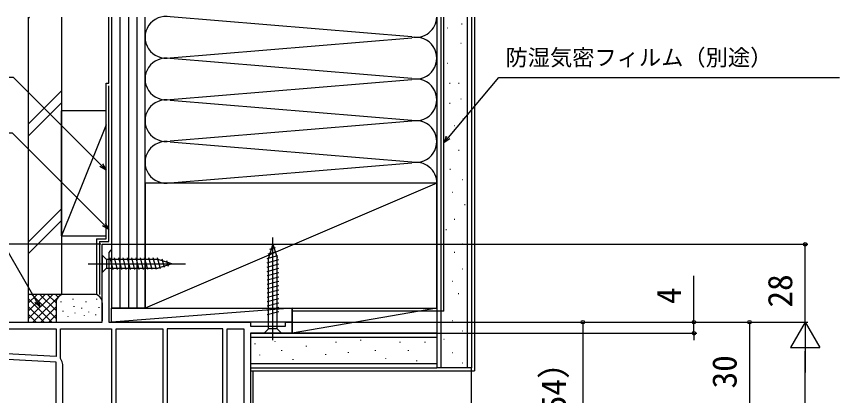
# Model space of a CAD drawing. Units: millimetres, scale not verified. Extents: x -525 to 525, y -783 to 778.
# Drawn here: x -344.3 to -48.1, y 428.9 to 565.3 of the extents above; entities that cross this region are included whole.
import ezdxf
from ezdxf.enums import TextEntityAlignment as Align

# ---------------------------------------------------------------- set-up
doc = ezdxf.new("R2010")
doc.units = ezdxf.units.MM
doc.header["$LTSCALE"] = 4
for name, color, linetype in [('0-2_YKK_11', 7, 'Continuous'), ('0-4_YKK_12', 2, 'Continuous'), ('0-5_YKK_13', 4, 'Continuous'), ('0-7_YKK_D', 6, 'Continuous'), ('0-9_YSS_K', 3, 'Continuous'), ('0-A_YSS_KE', 3, 'Continuous')]:
    doc.layers.add(name, color=color, linetype=linetype)
doc.styles.add('ＭＳ ゴシック', font='')
doc.styles.get('ＭＳ ゴシック').set_extended_font_data('MS Gothic')

msp = doc.modelspace()

# ---------------------------------------------------------------- linework, layer by layer
at = {"layer": '0-2_YKK_11'}
for points in [[(-374, 455.3), (-313.4, 455.3), (-313.4, 483.3), (-310, 483.3), (-310, 481.4), (-310.5, 480.9), (-311, 480.4), (-311, 455.3), (-260, 455.3), (-260, 453.8), (-247.5, 453.8), (-247.5, 455.3), (-245, 455.3), (-245, 451.3), (-260, 451.3)], [(-328.282, 441.935), (-328.4, 442.258), (-328.4, 452.9), (-310, 452.9)], [(-310, 452.9), (-310, 415.7), (-313.1, 415.7), (-313.1, 419.6)], [(-270, 419.9), (-270, 452.9), (-290, 452.9), (-290, 419.9), (-288.6, 419.9)], [(-260, 451.3), (-260, 387.3), (-261.8, 387.3), (-261.8, 389.3), (-270, 389.3), (-270, 392.6)], [(-323.784, 414.474), (-322.792, 420.1), (-327.6, 420.1), (-327.6, 414.744), (-327.057, 413.876), (-327.377, 413.3), (-330, 413.3), (-330, 440.942), (-374.052, 443.25)], [(-316, 422.5), (-327.6, 422.5), (-327.6, 440.067)]]:
    msp.add_lwpolyline(points, dxfattribs=at)
for points in [[(-330, 442.944), (-372.6, 445.177), (-372.6, 452.9), (-330, 452.9)], [(-291.6, 452.9), (-291.6, 415.7), (-308.4, 415.7), (-308.4, 452.9)], [(-268.4, 414.9), (-268.4, 452.9), (-262.4, 452.9), (-262.4, 414.9)]]:
    msp.add_lwpolyline(points, close=True, dxfattribs=at)
msp.add_arc((-330.5, 440.067), 2.9, 359.99999, 40.11919, dxfattribs=at)
at = {"layer": '0-4_YKK_12'}
msp.add_line((-259.099, 265.82), (-259.1, 437.8), dxfattribs=at)
at = {"layer": '0-5_YKK_13'}
for p, q in [((-252, 448.8), (-252, 485.8)), ((-252, 483.3), (-253.55, 478.384)), ((-252, 483.3), (-250.45, 478.384)), ((-252, 483.3), (-250.45, 478.384)), ((-253.646, 479.908), (-250.61, 480.721)), ((-253.112, 481.604), (-251.062, 482.153)), ((-313.4, 479.394), (-313.4, 473.194)), ((-313.4, 479.394), (-311.85, 477.844)), ((-293.316, 477.844), (-311.85, 477.844)), ((-311.85, 477.844), (-311.85, 474.744)), ((-309.423, 474.194), (-310.549, 478.394)), ((-307.87, 474.194), (-308.996, 478.394)), ((-306.317, 474.194), (-307.443, 478.394)), ((-304.764, 474.194), (-305.89, 478.394)), ((-303.211, 474.194), (-304.337, 478.394)), ((-301.659, 474.194), (-302.784, 478.394)), ((-300.106, 474.194), (-301.231, 478.394)), ((-298.553, 474.194), (-299.678, 478.394)), ((-297, 474.194), (-298.125, 478.394)), ((-295.447, 474.194), (-296.572, 478.394)), ((-293.894, 474.194), (-295.019, 478.394)), ((-292.41, 474.452), (-293.466, 478.394)), ((-288.4, 476.294), (-293.316, 477.844)), ((-290.978, 474.904), (-291.792, 477.94)), ((-289.547, 475.355), (-290.096, 477.405)), ((-254.1, 478.233), (-250.159, 479.289)), ((-254.1, 476.68), (-249.9, 477.806)), ((-253.55, 452.85), (-253.55, 478.384)), ((-250.45, 452.85), (-250.45, 478.384)), ((-318.4, 476.294), (-283.4, 476.294)), ((-313.4, 473.194), (-311.85, 474.744)), ((-311.85, 474.744), (-293.316, 474.744)), ((-288.4, 476.294), (-293.316, 474.744)), ((-254.1, 475.127), (-249.9, 476.253)), ((-254.1, 473.574), (-249.9, 474.7)), ((-254.1, 472.021), (-249.9, 473.147)), ((-254.1, 470.468), (-249.9, 471.594)), ((-254.1, 468.916), (-249.9, 470.041)), ((-254.1, 467.363), (-249.9, 468.488)), ((-254.1, 465.81), (-249.9, 466.935)), ((-254.1, 464.257), (-249.9, 465.382)), ((-254.1, 462.704), (-249.9, 463.829)), ((-254.1, 461.151), (-249.9, 462.276)), ((-254.1, 459.598), (-249.9, 460.724)), ((-254.1, 458.045), (-249.9, 459.171)), ((-255.1, 451.3), (-253.55, 452.85))]:
    msp.add_line(p, q, dxfattribs=at)
msp.add_lwpolyline([(-255.1, 451.3), (-248.9, 451.3), (-250.45, 452.85), (-253.55, 452.85)], dxfattribs=at)
at = {"layer": '0-7_YKK_D'}
for p, q in [((-313.9, 483.3), (-456, 483.3)), ((-310.7, 483.3), (-59.5, 483.3)), ((-60.5, 455.3), (-60.5, 483.3)), ((-100.5, 455.3), (-100.5, 471.968)), ((-245.25, 455.3), (-59.5, 455.3)), ((-245.25, 455.3), (-59.5, 455.3)), ((-245.25, 455.3), (-139.5, 455.3)), ((-244, 455.3), (-79.5, 455.3)), ((-243, 455.3), (-99.5, 455.3)), ((-140.5, 455.3), (-140.5, 401.304)), ((-100.5, 451.3), (-100.5, 455.3)), ((-80.5, 455.3), (-80.5, 425.3)), ((-60.5, 455.3), (-65.75, 446.207)), ((-60.5, 455.3), (-55.25, 446.207)), ((-60.5, 455.3), (-60.5, 437.113)), ((-244.5, 451.3), (-99.5, 451.3)), ((-100.5, 451.3), (-100.5, 448.75)), ((-65.75, 446.207), (-55.25, 446.207)), ((-60.5, 50.8), (-60.5, 444.8))]:
    msp.add_line(p, q, dxfattribs=at)
for points in [[(-312, 510.018), (-313.803, 511.821), (-345.282, 543.3), (-456.092, 543.3)], [(-190.5, 519.772), (-188.86, 521.725), (-170.757, 543.3), (-48.122, 543.3)], [(-311, 488.625), (-312.803, 490.428), (-345.674, 523.3), (-437.041, 523.3)], [(-188.337, 521.286), (-190.5, 519.772), (-189.384, 522.165)], [(-313.32, 512.304), (-312, 510.018), (-314.286, 511.338)], [(-335.769, 460.673), (-337.044, 462.881), (-360.38, 503.3), (-445.743, 503.3)], [(-312.319, 490.911), (-311, 488.625), (-313.286, 489.945)], [(-336.452, 463.223), (-335.769, 460.673), (-337.636, 462.54)]]:
    msp.add_lwpolyline(points, dxfattribs=at)
for centre in [(-60.5, 483.3), (-140.5, 455.3), (-100.5, 455.3), (-80.5, 455.3), (-100.5, 451.3)]:
    msp.add_circle(centre, 0.637, dxfattribs=at)
at = {"layer": '0-9_YSS_K'}
for p, q in [((-340, 564.695), (-339.609, 565.086)), ((-310, 565.086), (-310, 460.3)), ((-307, 565.086), (-307, 460.3)), ((-304, 565.086), (-304, 460.3)), ((-301, 565.086), (-301, 460.3)), ((-298, 505.3), (-298, 565.086)), ((-298, 460.3), (-298, 565.086)), ((-202.031, 557.958), (-288.968, 565.142)), ((-193, 565.086), (-193, 505.3)), ((-191.5, 438.8), (-191.5, 565.086)), ((-184.083, 562.673), (-183.883, 562.673)), ((-182, 438.8), (-182, 565.086)), ((-179.5, 565.086), (-179.5, 437.8)), ((-189.218, 561.249), (-189.018, 561.249)), ((-288.968, 550.458), (-202.031, 557.642)), ((-184.416, 555.647), (-184.216, 555.647)), ((-202.031, 542.958), (-288.968, 550.142)), ((-189.218, 548.444), (-189.018, 548.444)), ((-288.968, 535.458), (-202.031, 542.642)), ((-188.418, 541.241), (-188.218, 541.241)), ((-185.217, 541.241), (-185.017, 541.241)), ((-340, 526.511), (-328, 538.511)), ((-340, 522.269), (-328, 534.269)), ((-288.968, 535.142), (-202.031, 527.958)), ((-188.418, 534.039), (-188.218, 534.039)), ((-184.416, 535.639), (-184.216, 535.639)), ((-312, 531.3), (-328, 531.3)), ((-328, 486.3), (-328, 531.3)), ((-310, 531.3), (-310, 486.3)), ((-202.031, 527.642), (-288.968, 520.458)), ((-183.616, 528.436), (-183.416, 528.436)), ((-312, 526.3), (-328, 486.3)), ((-186.817, 526.035), (-186.617, 526.035)), ((-190.018, 522.034), (-189.818, 522.034)), ((-288.968, 520.142), (-202.031, 512.958)), ((-185.217, 517.232), (-185.017, 517.232)), ((-288.968, 505.458), (-202.031, 512.642)), ((-188.276, 510.301), (-188.076, 510.301)), ((-183.8, 506.571), (-183.6, 506.571)), ((-193, 505.3), (-298, 460.3)), ((-187.53, 502.095), (-187.33, 502.095)), ((-183.054, 497.619), (-182.854, 497.619)), ((-328, 496.085), (-340, 484.085)), ((-340, 479.842), (-328, 491.842)), ((-186.784, 492.397), (-186.584, 492.397)), ((-189.768, 488.668), (-189.568, 488.668)), ((-328, 486.3), (-312, 486.3)), ((-183.8, 483.446), (-183.6, 483.446)), ((-186.784, 480.462), (-186.584, 480.462)), ((-190.514, 477.478), (-190.314, 477.478)), ((-183.8, 474.494), (-183.6, 474.494)), ((-187.53, 470.018), (-187.33, 470.018)), ((-340, 465.3), (-340, 455.3)), ((-327, 465.3), (-340, 465.3)), ((-340, 456.442), (-331.142, 465.3)), ((-340, 459.271), (-333.97, 465.3)), ((-340, 462.099), (-336.799, 465.3)), ((-340, 464.927), (-339.627, 465.3)), ((-338.686, 465.3), (-330, 456.614)), ((-338.313, 455.3), (-328.313, 465.3)), ((-335.857, 465.3), (-330, 459.442)), ((-333.029, 465.3), (-330, 462.271)), ((-330.201, 465.3), (-329.219, 464.318)), ((-327.372, 465.3), (-327.351, 465.279)), ((-316.4, 465.3), (-327, 465.3)), ((-185.292, 465.542), (-185.092, 465.542)), ((-340, 463.785), (-331.514, 455.3)), ((-330, 462.3), (-330, 455.3)), ((-328.172, 462.495), (-328.172, 462.695)), ((-323.832, 463.496), (-323.832, 463.696)), ((-319.159, 462.495), (-319.159, 462.695)), ((-315.317, 463.496), (-315.317, 463.696)), ((-313.4, 462.3), (-313.4, 455.8)), ((-340, 460.957), (-334.343, 455.3)), ((-335.485, 455.3), (-330, 460.785)), ((-327.504, 459.157), (-327.504, 459.357)), ((-323.498, 460.826), (-323.498, 461.026)), ((-320.705, 460.223), (-320.705, 460.423)), ((-318.158, 458.823), (-318.158, 459.023)), ((-314.486, 460.492), (-314.486, 460.692)), ((-245, 460.3), (-310, 455.3)), ((-298, 460.3), (-310, 460.3)), ((-193, 460.3), (-245, 451.3)), ((-190.514, 461.066), (-190.314, 461.066)), ((-340, 458.128), (-337.171, 455.3)), ((-332.656, 455.3), (-329.982, 457.975)), ((-325.673, 457.301), (-325.673, 457.501)), ((-323.165, 458.489), (-323.165, 458.689)), ((-319.744, 457.516), (-319.744, 457.716)), ((-315.651, 457.82), (-315.651, 458.02)), ((-187.53, 455.844), (-187.33, 455.844)), ((-183.8, 452.114), (-183.6, 452.114)), ((-193, 449.8), (-260, 449.8)), ((-258.339, 447.383), (-258.339, 447.583)), ((-251.136, 448.184), (-251.136, 448.384)), ((-229.271, 447.999), (-229.271, 448.199)), ((-220.319, 448.745), (-220.319, 448.945)), ((-206.145, 447.999), (-206.145, 448.199)), ((-197.193, 447.999), (-197.193, 448.199)), ((-190.514, 449.13), (-190.314, 449.13)), ((-248.735, 444.982), (-248.735, 445.182)), ((-239.932, 446.583), (-239.932, 446.783)), ((-224.795, 444.269), (-224.795, 444.469)), ((-215.097, 445.015), (-215.097, 445.215)), ((-203.161, 445.015), (-203.161, 445.215)), ((-187.53, 444.409), (-187.33, 444.409)), ((-256.738, 443.382), (-256.738, 443.582)), ((-244.733, 441.781), (-244.733, 441.981)), ((-233.001, 443.523), (-233.001, 443.723)), ((-211.367, 442.031), (-211.367, 442.231)), ((-200.177, 441.285), (-200.177, 441.485)), ((-193, 440.3), (-260, 440.3)), ((-183.8, 440.679), (-183.6, 440.679)), ((-180.5, 265.8), (-180.5, 438.8)), ((-260, 437.8), (-179.5, 437.8))]:
    msp.add_line(p, q, dxfattribs=at)
for points in [[(-245, 455.3), (-310, 455.3), (-310, 460.3), (-245, 460.3)], [(-245, 460.3), (-193, 460.3), (-193, 451.3), (-245, 451.3)]]:
    msp.add_lwpolyline(points, close=True, dxfattribs=at)
for centre, radius, start, end in [((-290.5, 557.8), 7.5, 78.21648, 281.78353), ((-200.5, 565.3), 7.5, 258.21646, 358.36229), ((-200.5, 550.3), 7.5, 258.21646, 101.78354), ((-290.5, 542.8), 7.5, 78.21649, 281.78353), ((-200.5, 535.3), 7.5, 258.21646, 101.78354), ((-290.5, 527.8), 7.5, 78.21649, 281.78353), ((-200.5, 520.3), 7.5, 258.21646, 101.78354), ((-290.5, 512.8), 7.5, 78.21649, 281.78353), ((-200.5, 505.3), 7.5, 0, 101.78354), ((-327, 462.3), 3, 90, 180), ((-316.4, 462.3), 3, 0, 90)]:
    msp.add_arc(centre, radius, start, end, dxfattribs=at)
at = {"layer": '0-A_YSS_KE'}
for p, q in [((-340, 565.086), (-340, 465.3)), ((-328, 565.086), (-328, 465.3)), ((-193, 565.086), (-193, 438.8)), ((-190.5, 459.3), (-190.5, 565.086)), ((-315.4, 485.3), (-315.4, 465.3)), ((-314.4, 484.3), (-314.4, 465.3)), ((-328, 465.3), (-340, 465.3)), ((-190.5, 459.3), (-245, 459.3)), ((-260, 438.8), (-193, 438.8))]:
    msp.add_line(p, q, dxfattribs=at)
for points in [[(-315.4, 485.3), (-312, 485.3), (-312, 541.3), (-311, 541.3), (-311, 565.086)], [(-180.5, 565.086), (-180.5, 438.8), (-193, 438.8)], [(-314.4, 484.3), (-311, 484.3), (-311, 540.3)], [(-260, 451.3), (-193, 451.3), (-193, 438.8)]]:
    msp.add_lwpolyline(points, dxfattribs=at)
msp.add_lwpolyline([(-298, 505.3), (-298, 460.3), (-193, 460.3), (-193, 505.3)], close=True, dxfattribs=at)

# ---------------------------------------------------------------- texts
at = {"layer": '0-7_YKK_D', "style": 'ＭＳ ゴシック'}
msp.add_text('防湿気密フィルム（別途）', height=5.865, dxfattribs=at).set_placement((-168.298, 545.845), align=Align.BOTTOM_LEFT)
for s, p in [('28', (-62.5, 460.539)), ('4', (-102.5, 461.786)), ('30', (-82.5, 431.436)), ('（54）', (-143.931, 410.882))]:
    msp.add_text(s, height=8.798, rotation=90, dxfattribs=at).set_placement(p, align=Align.BOTTOM_LEFT)

doc.saveas('drawing.dxf')
